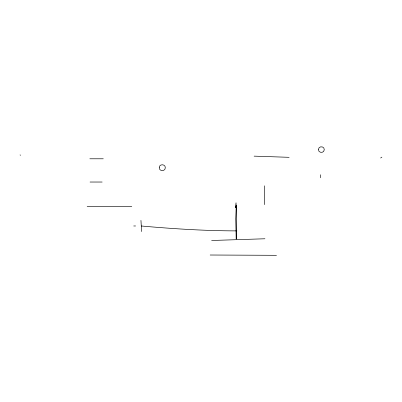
<?xml version="1.0" encoding="UTF-8"?>
<svg xmlns="http://www.w3.org/2000/svg" width="402" height="402" viewBox="0 0 402 402"><rect width="100%" height="100%" fill="white"/><g stroke="black" fill="none" stroke-linecap="round" stroke-linejoin="round"><path stroke-width="0.6" d="M380.619 158.001L381.9 157.137M211.613 240.491L264.973 238.768M89.817 158.79L103.304 158.79M90.033 182.031L102.168 182.031M87.128 206.693L131.806 206.693M133.7 225.974L135.6 225.974M236.868 230.884C204.95 230.843 173.066 228.818 141.283 225.994M210.135 255.014L276.511 255.315M254.079 156.142L289.149 157.323M20.1 154.795L20.321 155.463M140.951 220.371L141.61 231.572M320.685 174.714L320.685 177.795M264.486 185.789L264.486 204.648M235.602 206.507L235.708 207.784L236.24 205.492L236.24 239.089L235.798 218.763L236.24 207.09L236.019 202.784L235.602 206.507M159.257 167.533C158.89 171.403 165.282 171.734 165.297 167.835C165.664 163.966 159.272 163.634 159.257 167.533M318.474 149.443C318.123 153.152 324.253 153.474 324.268 149.73C324.62 146.016 318.49 145.7 318.474 149.443"/></g></svg>
